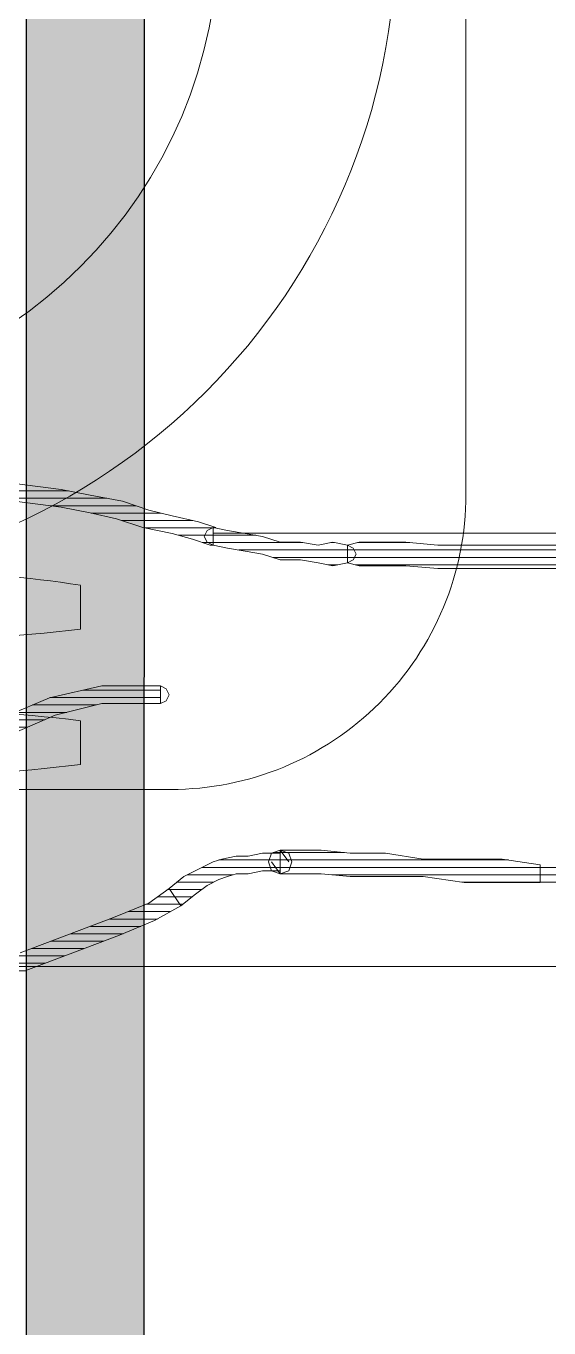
# Model space of a CAD drawing. Header units: centimetres. Extents: x 54005 to 61405, y 90310 to 94744.
# Drawn here: x 56668.95 to 56677.81, y 92617.36 to 92639.4 of the extents above; entities that cross this region are included whole.
import ezdxf

# ---------------------------------------------------------------- set-up
doc = ezdxf.new("R2010")
doc.units = ezdxf.units.CM
doc.header["$LTSCALE"] = 25
doc.linetypes.add('DASHDOT2', pattern=[0.5, 0.25, -0.125, 0, -0.125])
doc.layers.get('0').update_dxf_attribs({"lineweight": 0})
doc.layers.add('BA_axis', color=5, linetype='DASHDOT2')
doc.layers.add('OC-Mutfak_Ekipman', color=252, linetype='Continuous')
pattern_1 = [(360, (-5108.51305, -673.59423), (1e-16, 0.125), [25])]

# ---------------------------------------------------------------- blocks, each defined once
blk = doc.blocks.new('salatabar')
at = {"layer": 'OC-Mutfak_Ekipman'}
h = blk.add_hatch(color=256, dxfattribs=at)
h.dxf.hatch_style = 1
h.paths.add_polyline_path([(93394.045, -80809.489, 0.414212), (93393.045, -80808.489, 0.41421), (93392.045, -80809.489), (93392.033, -80957.489, 0.414217), (93393.033, -80958.489, 0.414216), (93394.033, -80957.489)])
h.paths.add_polyline_path([(93402.045, -80809.49, 0.414217), (93401.045, -80808.49, 0.414216), (93400.045, -80809.49), (93400.033, -80957.49, 0.414212), (93401.033, -80958.49, 0.41421), (93402.033, -80957.49)])
h.paths.add_polyline_path([(93410.045, -80809.49, 0.414217), (93409.045, -80808.49, 0.41421), (93408.045, -80809.49), (93408.033, -80957.49, 0.414217), (93409.033, -80958.49, 0.41421), (93410.033, -80957.49)])
h.paths.add_polyline_path([(93416.033, -80957.491, 0.414217), (93417.033, -80958.491, 0.41421), (93418.033, -80957.491), (93418.045, -80809.491, 0.414217), (93417.045, -80808.491, 0.41421), (93416.045, -80809.491)])
h.paths.add_polyline_path([(93426.045, -80809.492, 0.414217), (93425.045, -80808.491, 0.41421), (93424.045, -80809.491), (93424.033, -80957.491, 0.414217), (93425.033, -80958.491, 0.41421), (93426.033, -80957.492)])
for p, q in [((93392.045, -80809.489), (93392.033, -80957.489)), ((93394.033, -80957.489), (93394.045, -80809.489))]:
    blk.add_line(p, q, dxfattribs=at)
blk = doc.blocks.new('by')
at = {"ltscale": 30}
h = blk.add_hatch(dxfattribs=at)
h.set_pattern_fill('DC_LINES', color=256, scale=0.1, style=0)
h.set_pattern_definition(pattern_1)
edge = h.paths.add_edge_path(flags=0)
edge.add_line((6380.074, 2203.496), (6380.024, 2203.496))
edge.add_line((6380.024, 2203.496), (6379.727, 2203.596))
edge.add_line((6379.727, 2203.596), (6379.381, 2203.695))
edge.add_line((6379.381, 2203.695), (6378.886, 2203.794))
edge.add_line((6378.886, 2203.794), (6378.441, 2203.943))
edge.add_line((6378.441, 2203.943), (6377.996, 2204.043))
edge.add_line((6377.996, 2204.043), (6377.501, 2204.142))
edge.add_line((6377.501, 2204.142), (6377.105, 2204.192))
edge.add_line((6377.105, 2204.192), (6376.71, 2204.241))
edge.add_line((6376.71, 2204.241), (6376.71, 2204.539))
edge.add_line((6376.71, 2204.539), (6377.105, 2204.49))
edge.add_line((6377.105, 2204.49), (6377.501, 2204.44))
edge.add_line((6377.501, 2204.44), (6377.996, 2204.341))
edge.add_line((6377.996, 2204.341), (6378.54, 2204.241))
edge.add_line((6378.54, 2204.241), (6378.985, 2204.092))
edge.add_line((6378.985, 2204.092), (6379.381, 2203.993))
edge.add_line((6379.381, 2203.993), (6379.826, 2203.894))
edge.add_line((6379.826, 2203.894), (6380.123, 2203.794))
edge.add_line((6380.123, 2203.794), (6380.074, 2203.794))
h = blk.add_hatch(dxfattribs=at)
h.set_pattern_fill('DC_LINES', color=256, scale=0.1, style=0)
h.set_pattern_definition(pattern_1)
edge = h.paths.add_edge_path(flags=0)
edge.add_line((6382.349, 2203.198), (6382.102, 2203.149))
edge.add_line((6382.102, 2203.149), (6381.855, 2203.198))
edge.add_line((6381.855, 2203.198), (6381.558, 2203.248))
edge.add_line((6381.558, 2203.248), (6381.212, 2203.248))
edge.add_line((6381.212, 2203.248), (6380.915, 2203.347))
edge.add_line((6380.915, 2203.347), (6380.618, 2203.397))
edge.add_line((6380.618, 2203.397), (6380.321, 2203.447))
edge.add_line((6380.321, 2203.447), (6380.074, 2203.496))
edge.add_line((6380.074, 2203.496), (6380.074, 2203.794))
edge.add_line((6380.074, 2203.794), (6380.321, 2203.745))
edge.add_line((6380.321, 2203.745), (6380.618, 2203.695))
edge.add_line((6380.618, 2203.695), (6380.915, 2203.645))
edge.add_line((6380.915, 2203.645), (6381.212, 2203.546))
edge.add_line((6381.212, 2203.546), (6381.558, 2203.546))
edge.add_line((6381.558, 2203.546), (6381.855, 2203.496))
edge.add_line((6381.855, 2203.496), (6382.102, 2203.546))
edge.add_line((6382.102, 2203.546), (6382.349, 2203.496))
h = blk.add_hatch(dxfattribs=at)
h.set_pattern_fill('DC_LINES', color=256, scale=0.1, style=0)
h.set_pattern_definition(pattern_1)
edge = h.paths.add_edge_path(flags=0)
edge.add_line((6382.349, 2203.198), (6382.102, 2203.149))
edge.add_line((6382.102, 2203.149), (6381.855, 2203.198))
edge.add_line((6381.855, 2203.198), (6381.558, 2203.248))
edge.add_line((6381.558, 2203.248), (6381.212, 2203.248))
edge.add_line((6381.212, 2203.248), (6380.915, 2203.347))
edge.add_line((6380.915, 2203.347), (6380.618, 2203.397))
edge.add_line((6380.618, 2203.397), (6380.321, 2203.447))
edge.add_line((6380.321, 2203.447), (6380.074, 2203.496))
edge.add_line((6380.074, 2203.496), (6380.074, 2203.794))
edge.add_line((6380.074, 2203.794), (6380.321, 2203.745))
edge.add_line((6380.321, 2203.745), (6380.618, 2203.695))
edge.add_line((6380.618, 2203.695), (6380.915, 2203.645))
edge.add_line((6380.915, 2203.645), (6381.212, 2203.546))
edge.add_line((6381.212, 2203.546), (6381.558, 2203.546))
edge.add_line((6381.558, 2203.546), (6381.855, 2203.496))
edge.add_line((6381.855, 2203.496), (6382.102, 2203.546))
edge.add_line((6382.102, 2203.546), (6382.349, 2203.496))
h = blk.add_hatch(dxfattribs=at)
h.set_pattern_fill('DC_LINES', color=256, scale=0.1, style=0)
h.set_pattern_definition(pattern_1)
edge = h.paths.add_edge_path(flags=0)
edge.add_line((6386.703, 2203.149), (6385.912, 2203.099))
edge.add_line((6385.912, 2203.099), (6385.17, 2203.099))
edge.add_line((6385.17, 2203.099), (6384.477, 2203.099))
edge.add_line((6384.477, 2203.099), (6383.884, 2203.099))
edge.add_line((6383.884, 2203.099), (6383.339, 2203.149))
edge.add_line((6383.339, 2203.149), (6382.894, 2203.149))
edge.add_line((6382.894, 2203.149), (6382.548, 2203.149))
edge.add_line((6382.548, 2203.149), (6382.349, 2203.198))
edge.add_line((6382.349, 2203.198), (6382.349, 2203.496))
edge.add_line((6382.349, 2203.496), (6382.548, 2203.546))
edge.add_line((6382.548, 2203.546), (6382.894, 2203.546))
edge.add_line((6382.894, 2203.546), (6383.339, 2203.546))
edge.add_line((6383.339, 2203.546), (6383.884, 2203.496))
edge.add_line((6383.884, 2203.496), (6384.477, 2203.496))
edge.add_line((6384.477, 2203.496), (6385.17, 2203.496))
edge.add_line((6385.17, 2203.496), (6385.912, 2203.496))
edge.add_line((6385.912, 2203.496), (6386.703, 2203.447))
edge.add_line((6386.703, 2203.447), (6386.703, 2203.496))
edge.add_line((6386.703, 2203.496), (6386.852, 2203.447))
edge.add_line((6386.852, 2203.447), (6386.901, 2203.298))
edge.add_line((6386.901, 2203.298), (6386.852, 2203.149))
edge.add_line((6386.852, 2203.149), (6386.703, 2203.099))
h = blk.add_hatch(dxfattribs=at)
h.set_pattern_fill('DC_LINES', color=256, scale=0.1, style=0)
h.set_pattern_definition(pattern_1)
edge = h.paths.add_edge_path(flags=0)
edge.add_line((6374.73, 2198.678), (6374.73, 2198.728))
edge.add_line((6374.73, 2198.728), (6374.83, 2199.026))
edge.add_line((6374.83, 2199.026), (6375.077, 2199.373))
edge.add_line((6375.077, 2199.373), (6375.472, 2199.771))
edge.add_line((6375.472, 2199.771), (6375.968, 2200.218))
edge.add_line((6375.968, 2200.218), (6376.61, 2200.615))
edge.add_line((6376.61, 2200.615), (6377.303, 2200.913))
edge.add_line((6377.303, 2200.913), (6378.194, 2201.112))
edge.add_line((6378.194, 2201.112), (6379.183, 2201.112))
edge.add_line((6379.183, 2201.112), (6379.183, 2200.814))
edge.add_line((6379.183, 2200.814), (6378.194, 2200.814))
edge.add_line((6378.194, 2200.814), (6377.402, 2200.615))
edge.add_line((6377.402, 2200.615), (6376.71, 2200.317))
edge.add_line((6376.71, 2200.317), (6376.165, 2199.92))
edge.add_line((6376.165, 2199.92), (6375.671, 2199.572))
edge.add_line((6375.671, 2199.572), (6375.374, 2199.175))
edge.add_line((6375.374, 2199.175), (6375.127, 2198.827))
edge.add_line((6375.127, 2198.827), (6375.027, 2198.628))
edge.add_line((6375.027, 2198.628), (6375.027, 2198.678))
h = blk.add_hatch(dxfattribs=at)
h.set_pattern_fill('DC_LINES', color=256, scale=0.1, style=0)
h.set_pattern_definition(pattern_1)
edge = h.paths.add_edge_path(flags=0)
edge.add_line((6379.332, 2197.684), (6379.579, 2197.883))
edge.add_line((6379.579, 2197.883), (6379.876, 2198.032))
edge.add_line((6379.876, 2198.032), (6380.074, 2198.131))
edge.add_line((6380.074, 2198.131), (6380.222, 2198.181))
edge.add_line((6380.222, 2198.181), (6380.469, 2198.231))
edge.add_line((6380.469, 2198.231), (6380.668, 2198.231))
edge.add_line((6380.668, 2198.231), (6380.915, 2198.28))
edge.add_line((6380.915, 2198.28), (6381.212, 2198.28))
edge.add_line((6381.212, 2198.28), (6381.212, 2197.982))
edge.add_line((6381.212, 2197.982), (6380.915, 2197.982))
edge.add_line((6380.915, 2197.982), (6380.668, 2197.933))
edge.add_line((6380.668, 2197.933), (6380.469, 2197.933))
edge.add_line((6380.469, 2197.933), (6380.321, 2197.883))
edge.add_line((6380.321, 2197.883), (6380.173, 2197.833))
edge.add_line((6380.173, 2197.833), (6379.974, 2197.734))
edge.add_line((6379.974, 2197.734), (6379.777, 2197.585))
edge.add_line((6379.777, 2197.585), (6379.529, 2197.386))
h = blk.add_hatch(dxfattribs=at)
h.set_pattern_fill('DC_LINES', color=256, scale=0.1, style=0)
h.set_pattern_definition(pattern_1)
edge = h.paths.add_edge_path(flags=0)
edge.add_line((6381.36, 2198.131), (6381.212, 2198.33))
edge.add_line((6381.212, 2198.33), (6381.509, 2198.33))
edge.add_line((6381.509, 2198.33), (6381.904, 2198.33))
edge.add_line((6381.904, 2198.33), (6382.399, 2198.28))
edge.add_line((6382.399, 2198.28), (6382.993, 2198.28))
edge.add_line((6382.993, 2198.28), (6383.636, 2198.181))
edge.add_line((6383.636, 2198.181), (6384.329, 2198.181))
edge.add_line((6384.329, 2198.181), (6384.971, 2198.181))
edge.add_line((6384.971, 2198.181), (6385.615, 2198.082))
edge.add_line((6385.615, 2198.082), (6385.615, 2197.784))
edge.add_line((6385.615, 2197.784), (6384.971, 2197.784))
edge.add_line((6384.971, 2197.784), (6384.329, 2197.784))
edge.add_line((6384.329, 2197.784), (6383.636, 2197.883))
edge.add_line((6383.636, 2197.883), (6382.993, 2197.883))
edge.add_line((6382.993, 2197.883), (6382.399, 2197.883))
edge.add_line((6382.399, 2197.883), (6381.904, 2197.933))
edge.add_line((6381.904, 2197.933), (6381.509, 2197.933))
edge.add_line((6381.509, 2197.933), (6381.212, 2197.933))
edge.add_line((6381.212, 2197.933), (6381.063, 2198.131))
edge.add_line((6381.063, 2198.131), (6381.212, 2197.933))
edge.add_line((6381.212, 2197.933), (6381.063, 2197.982))
edge.add_line((6381.063, 2197.982), (6381.013, 2198.131))
edge.add_line((6381.013, 2198.131), (6381.063, 2198.28))
edge.add_line((6381.063, 2198.28), (6381.212, 2198.33))
h = blk.add_hatch(dxfattribs=at)
h.set_pattern_fill('DC_LINES', color=256, scale=0.1, style=0)
h.set_pattern_definition(pattern_1)
edge = h.paths.add_edge_path(flags=0)
edge.add_line((6385.615, 2198.082), (6385.912, 2198.082))
edge.add_line((6385.912, 2198.082), (6386.209, 2198.032))
edge.add_line((6386.209, 2198.032), (6386.456, 2198.082))
edge.add_line((6386.456, 2198.082), (6386.703, 2198.082))
edge.add_line((6386.703, 2198.082), (6386.901, 2198.082))
edge.add_line((6386.901, 2198.082), (6387.099, 2198.082))
edge.add_line((6387.099, 2198.082), (6387.248, 2198.082))
edge.add_line((6387.248, 2198.082), (6387.346, 2198.082))
edge.add_line((6387.346, 2198.082), (6387.346, 2197.684))
edge.add_line((6387.346, 2197.684), (6387.248, 2197.684))
edge.add_line((6387.248, 2197.684), (6387.099, 2197.684))
edge.add_line((6387.099, 2197.684), (6386.901, 2197.684))
edge.add_line((6386.901, 2197.684), (6386.703, 2197.684))
edge.add_line((6386.703, 2197.684), (6386.456, 2197.684))
edge.add_line((6386.456, 2197.684), (6386.209, 2197.734))
edge.add_line((6386.209, 2197.734), (6385.912, 2197.784))
edge.add_line((6385.912, 2197.784), (6385.615, 2197.784))
edge.add_line((6385.615, 2197.784), (6385.615, 2197.734))
edge.add_line((6385.615, 2197.734), (6385.467, 2197.784))
edge.add_line((6385.467, 2197.784), (6385.417, 2197.933))
edge.add_line((6385.417, 2197.933), (6385.467, 2198.082))
edge.add_line((6385.467, 2198.082), (6385.615, 2198.131))
h = blk.add_hatch(dxfattribs=at)
h.set_pattern_fill('DC_LINES', color=256, scale=0.1, style=0)
h.set_pattern_definition(pattern_1)
h.paths.add_polyline_path([(6374.186, 2195.797), (6374.632, 2195.896), (6375.225, 2196.045), (6375.968, 2196.293), (6376.808, 2196.592), (6377.6, 2196.89), (6378.391, 2197.188), (6378.985, 2197.436), (6379.332, 2197.684), (6379.529, 2197.386), (6379.084, 2197.138), (6378.491, 2196.89), (6377.699, 2196.592), (6376.907, 2196.293), (6376.066, 2195.995), (6375.324, 2195.747), (6374.632, 2195.598), (6374.186, 2195.499), (6374.088, 2195.548), (6374.038, 2195.648), (6374.088, 2195.747)], flags=0)
for p, q in [((6376.71, 2204.539, -4.505), (6377.105, 2204.49, -4.505)), ((6377.105, 2204.49, -4.505), (6377.501, 2204.44, -4.505)), ((6377.501, 2204.44, -4.505), (6377.996, 2204.341, -4.505)), ((6377.996, 2204.341, -4.505), (6378.54, 2204.241, -4.505)), ((6377.105, 2204.192, -4.505), (6376.71, 2204.241, -4.505)), ((6377.501, 2204.142, -4.505), (6377.105, 2204.192, -4.505)), ((6377.996, 2204.043, -4.505), (6377.501, 2204.142, -4.505)), ((6378.54, 2204.241, -4.505), (6378.985, 2204.092, -4.505)), ((6378.985, 2204.092, -4.505), (6379.381, 2203.993, -4.505)), ((6378.441, 2203.943, -4.505), (6377.996, 2204.043, -4.505)), ((6378.886, 2203.794, -4.505), (6378.441, 2203.943, -4.505)), ((6379.381, 2203.993, -4.505), (6379.826, 2203.894, -4.505)), ((6379.826, 2203.894, -4.505), (6380.123, 2203.794, -4.505)), ((6379.381, 2203.695, -4.505), (6378.886, 2203.794, -4.505)), ((6379.727, 2203.596, -4.505), (6379.381, 2203.695, -4.505)), ((6379.926, 2203.645, -4.505), (6379.974, 2203.745, -4.505)), ((6379.974, 2203.546, -4.505), (6379.926, 2203.645, -4.505)), ((6379.974, 2203.745, -4.505), (6380.074, 2203.794, -4.505)), ((6380.074, 2203.496, -4.505), (6380.074, 2203.794, -4.505)), ((6380.074, 2203.794, -4.505), (6380.321, 2203.745, -4.505)), ((6380.074, 2203.496, -4.505), (6380.074, 2203.794, -4.505)), ((6380.074, 2203.794, -4.505), (6380.321, 2203.745, -4.505)), ((6380.074, 2203.794, -4.505), (6380.074, 2203.496, -4.505)), ((6380.123, 2203.794, -4.505), (6380.074, 2203.794, -4.505)), ((6380.074, 2203.794, -4.505), (6380.074, 2203.496, -4.505)), ((6380.074, 2203.701, -4.505), (6386.918, 2203.701, -4.505)), ((6380.321, 2203.745, -4.505), (6380.618, 2203.695, -4.505)), ((6380.321, 2203.745, -4.505), (6380.618, 2203.695, -4.505)), ((6380.618, 2203.695, -4.505), (6380.915, 2203.645, -4.505)), ((6380.618, 2203.695, -4.505), (6380.915, 2203.645, -4.505)), ((6380.915, 2203.645, -4.505), (6381.212, 2203.546, -4.505)), ((6380.915, 2203.645, -4.505), (6381.212, 2203.546, -4.505)), ((6380.024, 2203.496, -4.505), (6379.727, 2203.596, -4.505)), ((6380.074, 2203.496, -4.505), (6379.974, 2203.546, -4.505)), ((6380.074, 2203.496, -4.505), (6380.024, 2203.496, -4.505)), ((6380.321, 2203.447, -4.505), (6380.074, 2203.496, -4.505)), ((6380.321, 2203.447, -4.505), (6380.074, 2203.496, -4.505)), ((6380.074, 2203.496, -4.505), (6380.074, 2203.496, -4.505)), ((6380.074, 2203.496, -4.505), (6380.074, 2203.496, -4.505)), ((6380.618, 2203.397, -4.505), (6380.321, 2203.447, -4.505)), ((6380.618, 2203.397, -4.505), (6380.321, 2203.447, -4.505)), ((6381.212, 2203.546, -4.505), (6381.558, 2203.546, -4.505)), ((6381.212, 2203.546, -4.505), (6381.558, 2203.546, -4.505)), ((6381.558, 2203.546, -4.505), (6381.855, 2203.496, -4.505)), ((6381.558, 2203.546, -4.505), (6381.855, 2203.496, -4.505)), ((6381.855, 2203.496, -4.505), (6382.102, 2203.546, -4.505)), ((6381.855, 2203.496, -4.505), (6382.102, 2203.546, -4.505)), ((6382.102, 2203.546, -4.505), (6382.349, 2203.496, -4.505)), ((6382.102, 2203.546, -4.505), (6382.349, 2203.496, -4.505)), ((6382.349, 2203.496, -4.505), (6382.548, 2203.546, -4.505)), ((6382.349, 2203.496, -4.505), (6382.449, 2203.447, -4.505)), ((6382.349, 2203.198, -4.505), (6382.349, 2203.496, -4.505)), ((6382.349, 2203.496, -4.505), (6382.349, 2203.496, -4.505)), ((6382.349, 2203.198, -4.505), (6382.349, 2203.496, -4.505)), ((6382.349, 2203.496, -4.505), (6382.349, 2203.496, -4.505)), ((6382.349, 2203.496, -4.505), (6382.349, 2203.198, -4.505)), ((6382.349, 2203.496, -4.505), (6382.349, 2203.198, -4.505)), ((6382.449, 2203.447, -4.505), (6382.498, 2203.347, -4.505)), ((6382.548, 2203.546, -4.505), (6382.894, 2203.546, -4.505)), ((6382.894, 2203.546, -4.505), (6383.339, 2203.546, -4.505)), ((6383.339, 2203.546, -4.505), (6383.884, 2203.496, -4.505)), ((6383.884, 2203.496, -4.505), (6384.477, 2203.496, -4.505)), ((6384.477, 2203.496, -4.505), (6385.17, 2203.496, -4.505)), ((6385.17, 2203.496, -4.505), (6385.912, 2203.496, -4.505)), ((6380.915, 2203.347, -4.505), (6380.618, 2203.397, -4.505)), ((6380.915, 2203.347, -4.505), (6380.618, 2203.397, -4.505)), ((6381.212, 2203.248, -4.505), (6380.915, 2203.347, -4.505)), ((6381.212, 2203.248, -4.505), (6380.915, 2203.347, -4.505)), ((6381.558, 2203.248, -4.505), (6381.212, 2203.248, -4.505)), ((6381.558, 2203.248, -4.505), (6381.212, 2203.248, -4.505)), ((6381.855, 2203.198, -4.505), (6381.558, 2203.248, -4.505)), ((6381.855, 2203.198, -4.505), (6381.558, 2203.248, -4.505)), ((6382.102, 2203.149, -4.505), (6381.855, 2203.198, -4.505)), ((6382.102, 2203.149, -4.505), (6381.855, 2203.198, -4.505)), ((6382.349, 2203.198, -4.505), (6382.102, 2203.149, -4.505)), ((6382.349, 2203.198, -4.505), (6382.102, 2203.149, -4.505)), ((6382.449, 2203.248, -4.505), (6382.349, 2203.198, -4.505)), ((6382.548, 2203.149, -4.505), (6382.349, 2203.198, -4.505)), ((6382.349, 2203.198, -4.505), (6382.349, 2203.198, -4.505)), ((6382.349, 2203.198, -4.505), (6382.349, 2203.198, -4.505)), ((6382.349, 2203.198, -4.505), (6382.349, 2203.198, -4.505)), ((6382.498, 2203.347, -4.505), (6382.449, 2203.248, -4.505)), ((6382.894, 2203.149, -4.505), (6382.548, 2203.149, -4.505)), ((6383.339, 2203.149, -4.505), (6382.894, 2203.149, -4.505)), ((6383.884, 2203.099, -4.505), (6383.339, 2203.149, -4.505)), ((6384.477, 2203.099, -4.505), (6383.884, 2203.099, -4.505)), ((6385.17, 2203.099, -4.505), (6384.477, 2203.099, -4.505)), ((6385.912, 2203.099, -4.505), (6385.17, 2203.099, -4.505)), ((6377.83, 2202.076, -4.505), (6377.83, 2202.816, -4.505)), ((6377.303, 2200.913, -4.505), (6378.194, 2201.112, -4.505)), ((6378.194, 2201.112, -4.505), (6379.183, 2201.112, -4.505)), ((6379.183, 2201.112, -4.505), (6379.183, 2200.814, -4.505)), ((6379.183, 2201.112, -4.505), (6379.282, 2201.062, -4.505)), ((6379.183, 2200.814, -4.505), (6379.183, 2201.112, -4.505)), ((6379.183, 2201.112, -4.505), (6379.183, 2201.112, -4.505)), ((6379.282, 2201.062, -4.505), (6379.332, 2200.963, -4.505)), ((6376.61, 2200.615, -4.505), (6377.303, 2200.913, -4.505)), ((6378.194, 2200.814, -4.505), (6377.402, 2200.615, -4.505)), ((6379.183, 2200.814, -4.505), (6378.194, 2200.814, -4.505)), ((6379.282, 2200.863, -4.505), (6379.183, 2200.814, -4.505)), ((6379.332, 2200.963, -4.505), (6379.282, 2200.863, -4.505)), ((6377.402, 2200.615, -4.505), (6376.71, 2200.317, -4.505)), ((6377.83, 2199.782, -4.505), (6377.83, 2200.522, -4.505)), ((6379.876, 2198.032, -4.505), (6380.074, 2198.131, -4.505)), ((6380.074, 2198.131, -4.505), (6380.222, 2198.181, -4.505)), ((6380.222, 2198.181, -4.505), (6380.469, 2198.231, -4.505)), ((6380.469, 2198.231, -4.505), (6380.668, 2198.231, -4.505)), ((6380.668, 2198.231, -4.505), (6380.915, 2198.28, -4.505)), ((6380.915, 2198.28, -4.505), (6381.212, 2198.28, -4.505)), ((6381.013, 2198.131, -4.505), (6381.063, 2198.28, -4.505)), ((6381.063, 2197.982, -4.505), (6381.013, 2198.131, -4.505)), ((6381.063, 2198.28, -4.505), (6381.212, 2198.33, -4.505)), ((6381.212, 2197.933, -4.505), (6381.063, 2198.131, -4.505)), ((6381.063, 2198.131, -4.505), (6381.212, 2197.933, -4.505)), ((6381.212, 2198.33, -4.505), (6381.36, 2198.28, -4.505)), ((6381.212, 2197.933, -4.505), (6381.212, 2198.33, -4.505)), ((6381.212, 2198.33, -4.505), (6381.212, 2198.33, -4.505)), ((6381.36, 2198.131, -4.505), (6381.212, 2198.33, -4.505)), ((6381.212, 2198.33, -4.505), (6381.509, 2198.33, -4.505)), ((6381.212, 2198.33, -4.505), (6381.36, 2198.131, -4.505)), ((6381.212, 2198.28, -4.505), (6381.212, 2197.982, -4.505)), ((6381.36, 2198.28, -4.505), (6381.41, 2198.131, -4.505)), ((6381.41, 2198.131, -4.505), (6381.36, 2197.982, -4.505)), ((6381.36, 2198.131, -4.505), (6381.36, 2198.131, -4.505)), ((6381.509, 2198.33, -4.505), (6381.904, 2198.33, -4.505)), ((6381.904, 2198.33, -4.505), (6382.399, 2198.28, -4.505)), ((6382.399, 2198.28, -4.505), (6382.993, 2198.28, -4.505)), ((6382.993, 2198.28, -4.505), (6383.636, 2198.181, -4.505)), ((6383.636, 2198.181, -4.505), (6384.329, 2198.181, -4.505)), ((6384.329, 2198.181, -4.505), (6384.971, 2198.181, -4.505)), ((6384.971, 2198.181, -4.505), (6385.615, 2198.082, -4.505)), ((6379.579, 2197.883, -4.505), (6379.876, 2198.032, -4.505)), ((6380.469, 2197.933, -4.505), (6380.321, 2197.883, -4.505)), ((6380.668, 2197.933, -4.505), (6380.469, 2197.933, -4.505)), ((6380.915, 2197.982, -4.505), (6380.668, 2197.933, -4.505)), ((6381.212, 2197.982, -4.505), (6380.915, 2197.982, -4.505)), ((6381.212, 2197.933, -4.505), (6381.063, 2197.982, -4.505)), ((6381.36, 2197.982, -4.505), (6381.212, 2197.933, -4.505)), ((6381.509, 2197.933, -4.505), (6381.212, 2197.933, -4.505)), ((6381.904, 2197.933, -4.505), (6381.509, 2197.933, -4.505)), ((6382.399, 2197.883, -4.505), (6381.904, 2197.933, -4.505)), ((6385.615, 2198.082, -4.505), (6385.615, 2197.784, -4.505)), ((6378.985, 2197.436, -4.505), (6379.332, 2197.684, -4.505)), ((6379.332, 2197.684, -4.505), (6379.579, 2197.883, -4.505)), ((6379.332, 2197.684, -4.505), (6379.332, 2197.684, -4.505)), ((6379.529, 2197.386, -4.505), (6379.332, 2197.684, -4.505)), ((6379.332, 2197.684, -4.505), (6379.332, 2197.684, -4.505)), ((6379.332, 2197.684, -4.505), (6379.529, 2197.386, -4.505)), ((6379.974, 2197.734, -4.505), (6379.777, 2197.585, -4.505)), ((6380.173, 2197.833, -4.505), (6379.974, 2197.734, -4.505)), ((6380.321, 2197.883, -4.505), (6380.173, 2197.833, -4.505)), ((6382.993, 2197.883, -4.505), (6382.399, 2197.883, -4.505)), ((6383.636, 2197.883, -4.505), (6382.993, 2197.883, -4.505)), ((6384.329, 2197.784, -4.505), (6383.636, 2197.883, -4.505)), ((6384.971, 2197.784, -4.505), (6384.329, 2197.784, -4.505)), ((6385.615, 2197.784, -4.505), (6384.971, 2197.784, -4.505)), ((6379.777, 2197.585, -4.505), (6379.529, 2197.386, -4.505)), ((6378.391, 2197.188, -4.505), (6378.985, 2197.436, -4.505)), ((6379.529, 2197.386, -4.505), (6379.084, 2197.138, -4.505)), ((6379.529, 2197.386, -4.505), (6379.529, 2197.386, -4.505)), ((6377.6, 2196.89, -4.505), (6378.391, 2197.188, -4.505)), ((6379.084, 2197.138, -4.505), (6378.491, 2196.89, -4.505)), ((6376.808, 2196.592, -4.505), (6377.6, 2196.89, -4.505)), ((6378.491, 2196.89, -4.505), (6377.699, 2196.592, -4.505)), ((6377.699, 2196.592, -4.505), (6376.907, 2196.293, -4.505))]:
    blk.add_line(p, q, dxfattribs=at)
at = {"ltscale": 30, "elevation": -4.505}
blk.add_lwpolyline([(6387.358, 2196.359), (6350.358, 2196.359), (6350.358, 2249.359), (6387.358, 2249.359)], close=True, dxfattribs=at)
blk.add_lwpolyline([(6379.358, 2199.359), (6358.358, 2199.359, -0.414214), (6353.358, 2204.359), (6353.358, 2241.359, -0.414214), (6358.358, 2246.359), (6379.358, 2246.359, -0.414214), (6384.358, 2241.359), (6384.358, 2204.359, -0.414214)], format="xyb", close=True, dxfattribs=at)
at = {"ltscale": 30}
for radius in [11, 8]:
    blk.add_circle((6372.173, 2213.871, -4.505), radius, dxfattribs=at)
for centre, radius, start, end in [((6375.382, 2187.867, -4.505), 15.149, 80.7012, 101.311), ((6375.073, 2224.127, -4.505), 22.223, 260.0863, 277.1271), ((6375.085, 2178.47, -4.505), 22.223, 82.9046, 99.9137), ((6375.073, 2221.833, -4.505), 22.223, 260.0863, 277.1271)]:
    blk.add_arc(centre, radius, start, end, dxfattribs=at)

msp = doc.modelspace()

# ---------------------------------------------------------------- block references
msp.add_blockref('by', (50292.042, 90427.116, 4.505))
at = {"layer": 'BA_axis', "linetype": 'ByBlock', "rotation": 180}
msp.add_blockref('salatabar', (150062.995, 11786.816), dxfattribs=at)

doc.saveas('drawing.dxf')
